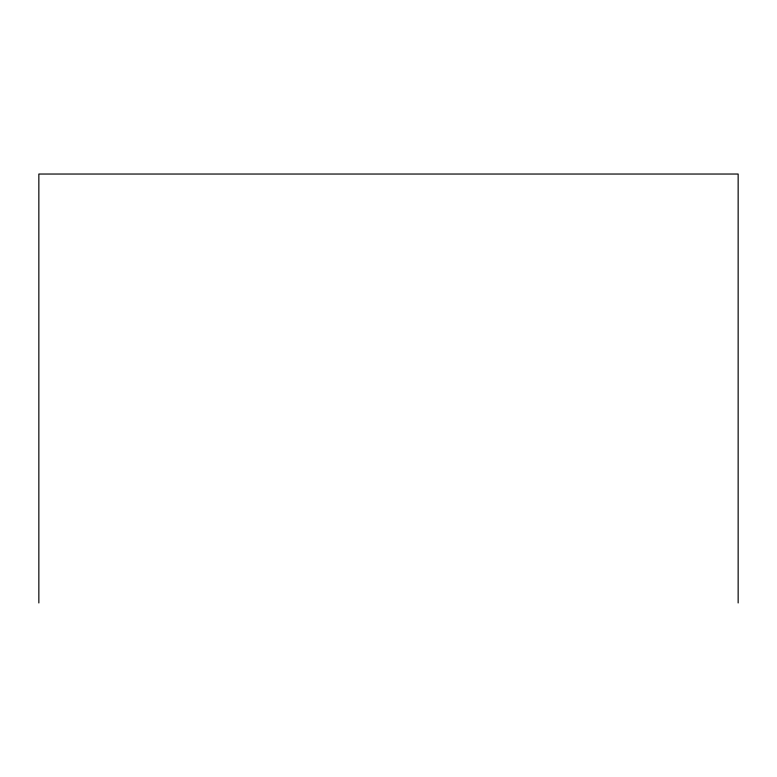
<?xml version="1.0" encoding="UTF-8"?>
<svg xmlns="http://www.w3.org/2000/svg" width="777" height="777" viewBox="0 0 777 777"><rect width="100%" height="100%" fill="white"/><g stroke="black" fill="none" stroke-linecap="round" stroke-linejoin="round"><path stroke-width="1.17" d="M738.15 602.962L738.15 174.038L38.85 174.038L38.85 602.962"/></g></svg>
